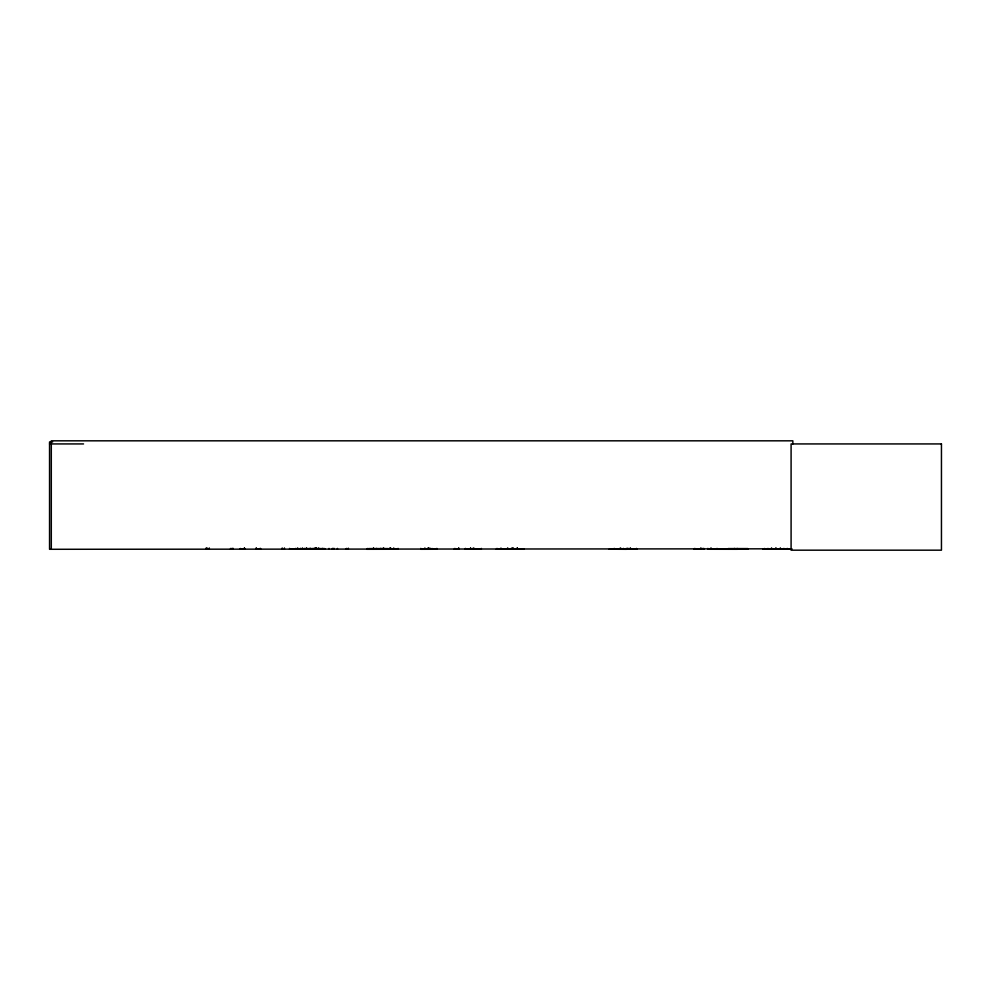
<?xml version="1.0" encoding="UTF-8"?>
<svg xmlns="http://www.w3.org/2000/svg" width="991" height="991" viewBox="0 0 991 991"><rect width="100%" height="100%" fill="white"/><g stroke="black" fill="none" stroke-linecap="round" stroke-linejoin="round"><path stroke-width="1.49" d="M382.117 549.249L382.13 548.407M420.791 549.287L420.803 548.407L420.902 549.287L436.845 549.249L436.833 548.407L436.734 549.249M481.329 549.249L481.329 548.407M289.583 549.15L324.689 549.225M511.43 549.175L511.517 548.481M366.769 549.287L398.072 549.249L398.06 548.407M694.109 549.287L703.907 548.481L703.994 549.287M239.686 549.287L244.74 548.481L244.851 549.287M230.259 549.2L230.915 548.481M345.748 549.2L346.392 549.175M710.027 549.262L737.44 549.287M710.844 548.184L710.336 549.262M734.356 548.444L734.195 549.262M734.938 549.026L735.099 549.287M609.391 549.237L626.845 549.262L609.391 549.237L626.176 549.287L625.16 549.237L626.485 548.444M613.392 549.262L614.643 549.026M614.953 549.262L613.702 549.026M621.654 548.444L621.283 549.237L622.038 549.237M622.224 549.237L622.658 549.026M712.368 549.262L713.111 549.026M736.536 549.262L737.242 548.444M764.507 549.175L764.581 548.481L764.668 549.287M300.149 549.175L300.248 548.481M367.302 549.175L367.401 548.481L367.488 549.287M622.298 549.287L621.667 548.816M240.33 549.175L240.429 548.481L240.54 549.287M496.243 549.175L511.517 549.064M454.113 549.175L458.808 549.175L458.734 548.184M52.647 441.936L49.55 441.936L49.55 549.287L791.759 548.816M49.55 443.931L83.541 443.931M304.832 548.593L324.676 548.593M368.528 548.593L388.373 548.593M728.088 548.593L747.932 548.593M304.794 548.878L324.714 548.853M368.491 548.853L388.41 548.878M747.97 548.878L710.213 549.026M762.946 549.026L791.759 549.026M255.876 549.287L255.876 548.407L255.988 549.064L260.98 549.175M481.329 549.175L465.386 549.249L465.398 548.407M524.338 549.249L512.582 549.175M627.377 548.481L637.176 549.249M747.945 549.225L708.057 549.175M432.163 549.175L432.051 548.481L431.841 549.287M470.428 549.15L470.564 548.184M517.463 549.175L517.475 548.184M513.152 549.175L513.264 548.407M260.41 549.175L260.299 548.481M609.775 549.002L611.088 549.237L609.775 548.816M390.355 549.175L390.367 548.184M389.81 549.15L389.81 548.184M313.243 549.175L313.156 548.481L313.069 549.287M523.756 549.064L523.669 549.287M792.837 443.931L792.837 440.822L51.297 440.822L51.297 549.287M787.201 548.407L787.201 549.287M783.906 548.407L783.906 549.287M780.512 548.184L780.512 549.287M780.115 548.184L780.115 549.287M776.213 548.184L776.213 549.287M775.928 548.407L775.928 549.287M775.656 548.184L775.656 549.287M771.741 548.184L771.741 549.287M771.357 548.184L771.357 549.287M767.963 548.407L767.963 549.287M717.038 548.407L717.038 549.287M711.166 548.184L711.166 549.287M707.871 548.407L707.871 549.287M701.021 548.184L701.021 549.287M700.699 548.184L700.699 549.287M694.827 548.407L694.827 549.287M636.445 548.407L636.445 549.287M630.573 548.184L630.573 549.287M630.264 548.184L630.264 549.287M627.291 548.407L627.291 549.287M623.413 548.407L623.413 549.287M620.44 548.184L620.44 549.287M620.118 548.184L620.118 549.287M614.247 548.407L614.247 549.287M517.302 548.184L517.129 549.287M516.943 548.184L516.683 549.287M513.685 548.407L513.685 549.287M512.892 548.184L512.892 549.287M512.743 548.184L512.743 549.287M512.372 548.407L512.372 549.287M511.604 548.407L511.604 549.287M511.257 548.407L511.257 549.287M507.466 548.184L507.553 549.287M501.335 549.287L501.26 548.407L501.186 549.287M500.814 548.184L500.963 549.287M497.024 548.407L497.024 549.287M474.416 548.407L474.416 549.287M473.624 548.184L473.648 549.287M473.079 548.184L473.091 549.287M470.713 548.184L470.713 549.287M470.291 548.407L470.291 549.287M459.019 548.407L459.019 549.287M458.598 548.184L458.598 549.287M454.894 548.407L454.894 549.287M430.131 548.184L430.119 549.287M429.053 548.184L429.14 549.287M428.583 548.184L428.583 549.287M428.508 548.184L428.508 549.287M427.963 547.961L427.963 549.287M424.879 547.961L424.879 549.287M393.737 547.961L393.737 549.287M390.665 547.961L390.665 549.287M389.686 548.407L389.686 549.287M383.814 548.184L383.814 549.287M383.505 548.184L383.505 549.287M380.532 548.407L380.532 549.287M376.654 548.407L376.654 549.287M373.681 548.184L373.681 549.287M373.359 548.184L373.359 549.287M348.337 548.184L348.337 549.287M337.448 548.407L337.448 549.287M334.14 548.407L334.14 549.287M333.236 548.407L333.298 549.287M332.394 548.407L332.394 549.287M329.024 548.407L329.024 549.287M322.645 548.407L322.645 549.287M318.631 547.961L318.631 549.287M316.612 548.184L316.463 549.287M316.278 548.184L316.352 549.287M315.534 547.961L315.534 549.287M314.63 548.184L314.642 549.287M310.456 548.407L310.456 549.287M309.91 548.407L309.91 549.287M306.702 548.184L306.702 549.287M306.368 548.184L306.368 549.287M304.373 548.407L304.373 549.287M302.676 548.184L302.676 549.287M302.168 548.184L302.168 549.287M300.335 548.407L300.335 549.287M297.932 548.184L297.932 549.287M297.424 548.184L297.424 549.287M295.727 548.407L295.727 549.287M289.645 548.407L289.645 549.287M284.417 547.961L284.417 549.287M282.224 547.961L282.224 549.287M260.199 548.407L260.199 549.287M256.409 548.184L256.409 549.287M256.26 548.184L256.26 549.287M244.48 548.184L244.48 549.287M244.331 548.184L244.331 549.287M232.848 548.184L232.848 549.287M231.027 548.407L231.126 549.287M209.287 547.961L209.287 549.287M207.094 547.961L207.094 549.287M206.19 547.961L206.19 549.287M941.45 443.931L791.091 443.931L791.091 550.178L941.45 550.178L941.45 443.931M507.925 549.287L507.925 548.184L507.813 549.287M346.615 549.287L346.615 548.407L346.516 549.287"/></g></svg>
